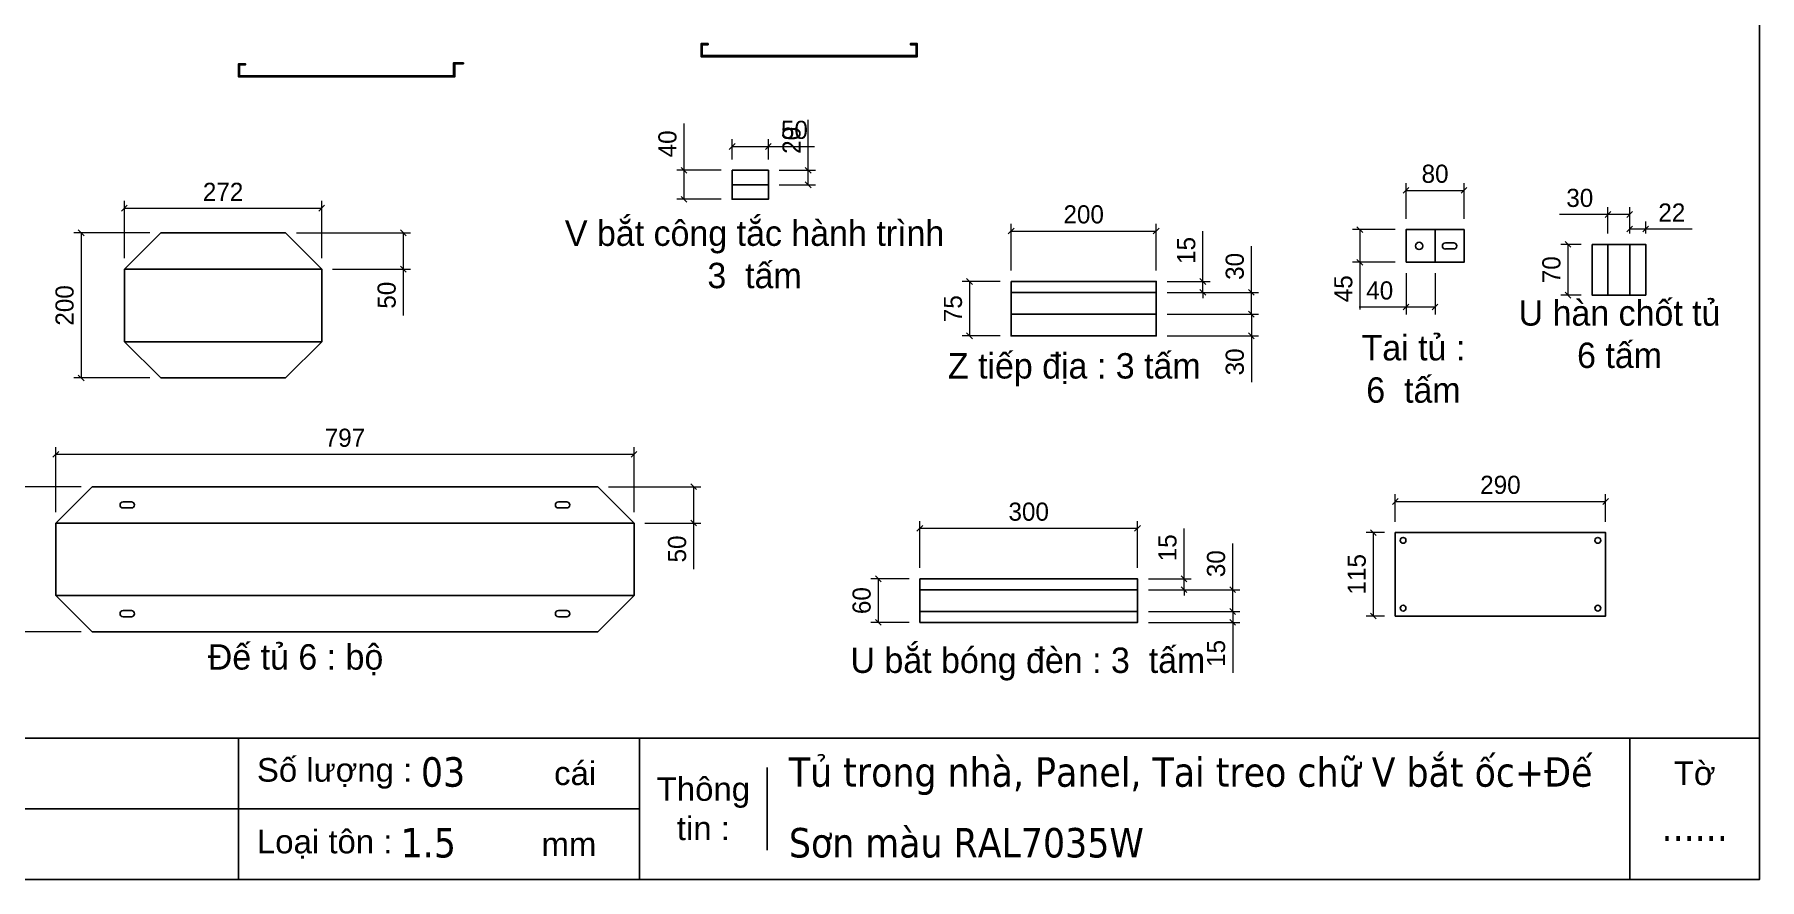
# Model space of a CAD drawing. Header units: millimetres. Extents: x 0 to 4827, y 0 to 3413.
# Drawn here: x 2449 to 4827, y 0 to 1165 of the extents above; entities that cross this region are included whole.
import ezdxf
from ezdxf.enums import TextEntityAlignment as Align

# ---------------------------------------------------------------- set-up
doc = ezdxf.new("R2010")
doc.units = ezdxf.units.MM
doc.layers.add('DIM', color=253, linetype='Continuous')
doc.styles.add('Arial', font='arial.ttf')
doc.styles.add('Tahoma (Input Text)', font='tahoma.ttf')
doc.dimstyles.new('Dim-25', dxfattribs={"dimtxt": 25, "dimasz": 8, "dimexe": 10, "dimexo": 15, "dimgap": 10, "dimtad": 1, "dimdec": 0, "dimtxsty": 'Standard', "dimblk": 'OBLIQUE', "dimcen": 10, "dimclrd": 5, "dimclre": 5, "dimclrt": 3, "dimazin": 3, "dimtfac": 1, "dimtdec": 0, "dimtmove": 0, "dimatfit": 3, "dimldrblk": 'OBLIQUE', "dimlwd": 9, "dimlwe": 9})

# ---------------------------------------------------------------- blocks, each defined once
blk = doc.blocks.new('khungtenAsean2')
at = {"color": 7}
for p, q in [((2970, -1980), (0, -1980)), ((1680, -1980), (1680, -2100)), ((2020, -1980), (2020, -2100)), ((2860, -1980), (2860, -2100)), ((2128.3, -2005), (2128.3, -2075)), ((2020, -2040), (0, -2040))]:
    blk.add_line(p, q, dxfattribs=at)
blk.add_lwpolyline([(0, 0), (2970, 0), (2970, -2100), (0, -2100)], close=True, dxfattribs=at)
at = {"color": 2, "char_height": 20, "style": 'Arial'}
for s, insert, width, attachment_point in [('  Số lượng :', (1680, -2010), 917.634, 4), ('cái', (1947.6, -2010), 917.634, 4), ('Tờ', (2915, -2010), 110, 5), ('Thông\\Ptin :', (2074.2, -2040), 108.311, 5), ('  Loại tôn :', (1680, -2070), 917.634, 4), ('mm', (1936.9, -2070), 917.634, 4)]:
    blk.add_mtext(s, dxfattribs=dict(at, insert=insert, width=width, attachment_point=attachment_point))
at = {"color": 1, "style": 'Tahoma (Input Text)', "flags": 8}
for tag, p in [('#01', (137.1, -2021.3)), ('#03', (506.6, -2019.3)), ('#05', (1106.6, -2021.3)), ('#07', (1834.7, -2021.3)), ('#09', (2146.7, -2021.3)), ('#02', (98.5, -2081.3)), ('#04', (486.1, -2081.3)), ('#06', (1065.3, -2081.3)), ('#08', (1817.4, -2081.3)), ('#10', (2146.7, -2081.3))]:
    blk.add_attdef(tag, p, '', height=25, dxfattribs=at)
blk.add_attdef('#11', text='', height=25, dxfattribs=at).set_placement((2915, -2067.3), align=Align.CENTER)
blk = doc.blocks.new('A$C69525F90')
at = {"color": 2}
for p, q in [((14.7, 8.6), (3.2, 8.6)), ((3.2, 0.1), (14.7, 0.1))]:
    blk.add_line(p, q, dxfattribs=at)
for centre, start, end in [((3.2, 4.3), 90, 270), ((14.7, 4.3), 270, 90)]:
    blk.add_arc(centre, 4.25, start, end, dxfattribs=at)
blk = doc.blocks.new('*D47')
at = {"color": 0, "linetype": 'ByBlock', "lineweight": -2}
for p, q in [((2577.1, 929.6), (2569.1, 921.6)), ((2841.1, 921.6), (2849.1, 929.6))]:
    blk.add_line(p, q, dxfattribs=at)
at = {"layer": 'Defpoints', "color": 0, "transparency": 16777216}
for p in [(2845.1, 925.6), (2573.1, 841.5), (2845.1, 841.5)]:
    blk.add_point(p, dxfattribs=at)
at = {"layer": 'DIM', "color": 5, "lineweight": 9, "transparency": 16777216}
for p, q in [((2573.1, 856.5), (2573.1, 935.6)), ((2845.1, 856.5), (2845.1, 935.6)), ((2573.1, 925.6), (2845.1, 925.6))]:
    blk.add_line(p, q, dxfattribs=at)
at = {"layer": 'DIM', "color": 3, "transparency": 16777216, "insert": (2709.1, 948.1), "char_height": 25, "attachment_point": 5}
blk.add_mtext('272', dxfattribs=at)
blk = doc.blocks.new('_Oblique')
at = {"color": 0, "linetype": 'ByBlock', "lineweight": -2}
blk.add_line((-0.5, -0.5), (0.5, 0.5), dxfattribs=at)
blk = doc.blocks.new('*D48')
at = {"color": 0, "linetype": 'ByBlock', "lineweight": -2}
for p, q in [((2961.5, 887.5), (2953.5, 895.5)), ((2953.5, 845.5), (2961.5, 837.5))]:
    blk.add_line(p, q, dxfattribs=at)
at = {"layer": 'Defpoints', "color": 0, "transparency": 16777216}
for p in [(2795.1, 891.5), (2845.1, 841.5), (2957.5, 841.5)]:
    blk.add_point(p, dxfattribs=at)
at = {"layer": 'DIM', "color": 5, "lineweight": 9, "transparency": 16777216}
for p, q in [((2810.1, 891.5), (2967.5, 891.5)), ((2957.5, 891.5), (2957.5, 841.5)), ((2860.1, 841.5), (2967.5, 841.5)), ((2957.5, 841.5), (2957.5, 777.7))]:
    blk.add_line(p, q, dxfattribs=at)
at = {"layer": 'DIM', "color": 3, "transparency": 16777216, "insert": (2934.7, 805.6), "char_height": 25, "attachment_point": 5, "rotation": 90}
blk.add_mtext('50', dxfattribs=at)
blk = doc.blocks.new('*D49')
at = {"color": 0, "linetype": 'ByBlock', "lineweight": -2}
for p, q in [((2517.5, 887.5), (2509.5, 895.5)), ((2509.5, 695.5), (2517.5, 687.5))]:
    blk.add_line(p, q, dxfattribs=at)
at = {"layer": 'Defpoints', "color": 0, "transparency": 16777216}
for p in [(2623.1, 891.5), (2513.5, 691.5), (2623.1, 691.5)]:
    blk.add_point(p, dxfattribs=at)
at = {"layer": 'DIM', "color": 5, "lineweight": 9, "transparency": 16777216}
for p, q in [((2608.1, 891.5), (2503.5, 891.5)), ((2513.5, 891.5), (2513.5, 691.5)), ((2608.1, 691.5), (2503.5, 691.5))]:
    blk.add_line(p, q, dxfattribs=at)
at = {"layer": 'DIM', "color": 3, "transparency": 16777216, "insert": (2490.7, 791.5), "char_height": 25, "attachment_point": 5, "rotation": 90}
blk.add_mtext('200', dxfattribs=at)
blk = doc.blocks.new('*D50')
at = {"color": 0, "linetype": 'ByBlock', "lineweight": -2}
for p, q in [((2403.7, 537.5), (2395.7, 545.5)), ((2395.7, 345.5), (2403.7, 337.5))]:
    blk.add_line(p, q, dxfattribs=at)
at = {"layer": 'Defpoints', "color": 0, "transparency": 16777216}
for p in [(2528.6, 541.5), (2399.7, 341.5), (2528.6, 341.5)]:
    blk.add_point(p, dxfattribs=at)
at = {"layer": 'DIM', "color": 5, "lineweight": 9, "transparency": 16777216}
for p, q in [((2513.6, 541.5), (2389.7, 541.5)), ((2399.7, 541.5), (2399.7, 341.5)), ((2513.6, 341.5), (2389.7, 341.5))]:
    blk.add_line(p, q, dxfattribs=at)
at = {"layer": 'DIM', "color": 3, "transparency": 16777216, "insert": (2376.9, 441.5), "char_height": 25, "attachment_point": 5, "rotation": 90}
blk.add_mtext('200', dxfattribs=at)
blk = doc.blocks.new('*D51')
at = {"color": 0, "linetype": 'ByBlock', "lineweight": -2}
for p, q in [((2482.6, 590.2), (2474.6, 582.2)), ((3271.6, 582.2), (3279.6, 590.2))]:
    blk.add_line(p, q, dxfattribs=at)
at = {"layer": 'Defpoints', "color": 0, "transparency": 16777216}
for p in [(3275.6, 586.2), (2478.6, 491.5), (3275.6, 491.5)]:
    blk.add_point(p, dxfattribs=at)
at = {"layer": 'DIM', "color": 5, "lineweight": 9, "transparency": 16777216}
for p, q in [((2478.6, 506.5), (2478.6, 596.2)), ((3275.6, 506.5), (3275.6, 596.2)), ((2478.6, 586.2), (3275.6, 586.2))]:
    blk.add_line(p, q, dxfattribs=at)
at = {"layer": 'DIM', "color": 3, "transparency": 16777216, "insert": (2877.1, 608.9), "char_height": 25, "attachment_point": 5}
blk.add_mtext('797', dxfattribs=at)
blk = doc.blocks.new('*D52')
at = {"color": 0, "linetype": 'ByBlock', "lineweight": -2}
for p, q in [((3361.8, 537.5), (3353.8, 545.5)), ((3353.8, 495.5), (3361.8, 487.5))]:
    blk.add_line(p, q, dxfattribs=at)
at = {"layer": 'Defpoints', "color": 0, "transparency": 16777216}
for p in [(3225.6, 541.5), (3275.6, 491.5), (3357.8, 491.5)]:
    blk.add_point(p, dxfattribs=at)
at = {"layer": 'DIM', "color": 5, "lineweight": 9, "transparency": 16777216}
for p, q in [((3240.6, 541.5), (3367.8, 541.5)), ((3357.8, 541.5), (3357.8, 491.5)), ((3290.6, 491.5), (3367.8, 491.5)), ((3357.8, 491.5), (3357.8, 427.8))]:
    blk.add_line(p, q, dxfattribs=at)
at = {"layer": 'DIM', "color": 3, "transparency": 16777216, "insert": (3335.1, 455.7), "char_height": 25, "attachment_point": 5, "rotation": 90}
blk.add_mtext('50', dxfattribs=at)
blk = doc.blocks.new('*D53')
at = {"color": 0, "linetype": 'ByBlock', "lineweight": -2}
for p, q in [((3673.7, 488.2), (3665.7, 480.2)), ((3965.7, 480.2), (3973.7, 488.2))]:
    blk.add_line(p, q, dxfattribs=at)
at = {"layer": 'Defpoints', "color": 0, "transparency": 16777216}
for p in [(3969.7, 484.2), (3669.7, 414.5), (3969.7, 414.5)]:
    blk.add_point(p, dxfattribs=at)
at = {"layer": 'DIM', "color": 5, "lineweight": 9, "transparency": 16777216}
for p, q in [((3669.7, 429.5), (3669.7, 494.2)), ((3669.7, 484.2), (3969.7, 484.2)), ((3969.7, 429.5), (3969.7, 494.2))]:
    blk.add_line(p, q, dxfattribs=at)
at = {"layer": 'DIM', "color": 3, "transparency": 16777216, "insert": (3819.7, 507), "char_height": 25, "attachment_point": 5}
blk.add_mtext('300', dxfattribs=at)
blk = doc.blocks.new('*D54')
at = {"color": 0, "linetype": 'ByBlock', "lineweight": -2}
for p, q in [((3616.3, 410.5), (3608.3, 418.5)), ((3608.3, 358.5), (3616.3, 350.5))]:
    blk.add_line(p, q, dxfattribs=at)
at = {"layer": 'Defpoints', "color": 0, "transparency": 16777216}
for p in [(3669.7, 414.5), (3612.3, 354.5), (3669.7, 354.5)]:
    blk.add_point(p, dxfattribs=at)
at = {"layer": 'DIM', "color": 5, "lineweight": 9, "transparency": 16777216}
for p, q in [((3654.7, 414.5), (3602.3, 414.5)), ((3612.3, 414.5), (3612.3, 354.5)), ((3654.7, 354.5), (3602.3, 354.5))]:
    blk.add_line(p, q, dxfattribs=at)
at = {"layer": 'DIM', "color": 3, "transparency": 16777216, "insert": (3589.5, 384.5), "char_height": 25, "attachment_point": 5, "rotation": 90}
blk.add_mtext('60', dxfattribs=at)
blk = doc.blocks.new('*D55')
at = {"color": 0, "linetype": 'ByBlock', "lineweight": -2}
for p, q in [((4029.9, 418.5), (4037.9, 410.5)), ((4037.9, 395.5), (4029.9, 403.5))]:
    blk.add_line(p, q, dxfattribs=at)
at = {"layer": 'Defpoints', "color": 0, "transparency": 16777216}
for p in [(3969.7, 414.5), (4033.9, 414.5), (3969.7, 399.5)]:
    blk.add_point(p, dxfattribs=at)
at = {"layer": 'DIM', "color": 5, "lineweight": 9, "transparency": 16777216}
for p, q in [((4033.9, 414.5), (4033.9, 484.1)), ((3984.7, 414.5), (4043.9, 414.5)), ((4033.9, 399.5), (4033.9, 414.5)), ((3984.7, 399.5), (4043.9, 399.5)), ((4033.9, 399.5), (4033.9, 391.5))]:
    blk.add_line(p, q, dxfattribs=at)
at = {"layer": 'DIM', "color": 3, "transparency": 16777216, "insert": (4011.1, 457.3), "char_height": 25, "attachment_point": 5, "rotation": 90}
blk.add_mtext('15', dxfattribs=at)
blk = doc.blocks.new('*D56')
at = {"color": 0, "linetype": 'ByBlock', "lineweight": -2}
for p, q in [((4104.9, 395.5), (4096.9, 403.5)), ((4096.9, 373.5), (4104.9, 365.5))]:
    blk.add_line(p, q, dxfattribs=at)
at = {"layer": 'Defpoints', "color": 0, "transparency": 16777216}
for p in [(3969.7, 399.5), (4100.9, 399.5), (3969.7, 369.5)]:
    blk.add_point(p, dxfattribs=at)
at = {"layer": 'DIM', "color": 5, "lineweight": 9, "transparency": 16777216}
for p, q in [((4100.9, 399.5), (4100.9, 463.2)), ((3984.7, 399.5), (4110.9, 399.5)), ((4100.9, 369.5), (4100.9, 399.5)), ((3984.7, 369.5), (4110.9, 369.5))]:
    blk.add_line(p, q, dxfattribs=at)
at = {"layer": 'DIM', "color": 3, "transparency": 16777216, "insert": (4078.1, 435.4), "char_height": 25, "attachment_point": 5, "rotation": 90}
blk.add_mtext('30', dxfattribs=at)
blk = doc.blocks.new('*D57')
at = {"color": 0, "linetype": 'ByBlock', "lineweight": -2}
for p, q in [((4096.9, 373.5), (4104.9, 365.5)), ((4104.9, 350.5), (4096.9, 358.5))]:
    blk.add_line(p, q, dxfattribs=at)
at = {"layer": 'Defpoints', "color": 0, "transparency": 16777216}
for p in [(3969.7, 369.5), (3969.7, 354.5), (4100.9, 354.5)]:
    blk.add_point(p, dxfattribs=at)
at = {"layer": 'DIM', "color": 5, "lineweight": 9, "transparency": 16777216}
for p, q in [((3984.7, 369.5), (4110.9, 369.5)), ((4100.9, 369.5), (4100.9, 377.5)), ((4100.9, 369.5), (4100.9, 354.5)), ((3984.7, 354.5), (4110.9, 354.5)), ((4100.9, 354.5), (4100.9, 284.9))]:
    blk.add_line(p, q, dxfattribs=at)
at = {"layer": 'DIM', "color": 3, "transparency": 16777216, "insert": (4078.1, 311.7), "char_height": 25, "attachment_point": 5, "rotation": 90}
blk.add_mtext('15', dxfattribs=at)
blk = doc.blocks.new('*D58')
at = {"color": 0, "linetype": 'ByBlock', "lineweight": -2}
for p, q in [((3799.5, 898.1), (3791.5, 890.1)), ((3991.5, 890.1), (3999.5, 898.1))]:
    blk.add_line(p, q, dxfattribs=at)
at = {"layer": 'Defpoints', "color": 0, "transparency": 16777216}
for p in [(3995.5, 894.1), (3795.5, 824.5), (3995.5, 824.5)]:
    blk.add_point(p, dxfattribs=at)
at = {"layer": 'DIM', "color": 5, "lineweight": 9, "transparency": 16777216}
for p, q in [((3795.5, 839.5), (3795.5, 904.1)), ((3995.5, 839.5), (3995.5, 904.1)), ((3795.5, 894.1), (3995.5, 894.1))]:
    blk.add_line(p, q, dxfattribs=at)
at = {"layer": 'DIM', "color": 3, "transparency": 16777216, "insert": (3895.5, 916.9), "char_height": 25, "attachment_point": 5}
blk.add_mtext('200', dxfattribs=at)
blk = doc.blocks.new('*D59')
at = {"color": 0, "linetype": 'ByBlock', "lineweight": -2}
for p, q in [((3742.1, 820.5), (3734.1, 828.5)), ((3734.1, 753.5), (3742.1, 745.5))]:
    blk.add_line(p, q, dxfattribs=at)
at = {"layer": 'Defpoints', "color": 0, "transparency": 16777216}
for p in [(3795.5, 824.5), (3738.1, 749.5), (3795.5, 749.5)]:
    blk.add_point(p, dxfattribs=at)
at = {"layer": 'DIM', "color": 5, "lineweight": 9, "transparency": 16777216}
for p, q in [((3780.5, 824.5), (3728.1, 824.5)), ((3738.1, 824.5), (3738.1, 749.5)), ((3780.5, 749.5), (3728.1, 749.5))]:
    blk.add_line(p, q, dxfattribs=at)
at = {"layer": 'DIM', "color": 3, "transparency": 16777216, "insert": (3715.4, 787), "char_height": 25, "attachment_point": 5, "rotation": 90}
blk.add_mtext('75', dxfattribs=at)
blk = doc.blocks.new('*D60')
at = {"color": 0, "linetype": 'ByBlock', "lineweight": -2}
for p, q in [((4055.7, 828.5), (4063.7, 820.5)), ((4063.7, 805.5), (4055.7, 813.5))]:
    blk.add_line(p, q, dxfattribs=at)
at = {"layer": 'Defpoints', "color": 0, "transparency": 16777216}
for p in [(3995.5, 824.5), (3995.5, 809.5), (4059.7, 824.5)]:
    blk.add_point(p, dxfattribs=at)
at = {"layer": 'DIM', "color": 5, "lineweight": 9, "transparency": 16777216}
for p, q in [((4059.7, 824.5), (4059.7, 894.1)), ((4010.5, 824.5), (4069.7, 824.5)), ((4010.5, 809.5), (4069.7, 809.5)), ((4059.7, 809.5), (4059.7, 824.5)), ((4059.7, 809.5), (4059.7, 801.5))]:
    blk.add_line(p, q, dxfattribs=at)
at = {"layer": 'DIM', "color": 3, "transparency": 16777216, "insert": (4037, 867.3), "char_height": 25, "attachment_point": 5, "rotation": 90}
blk.add_mtext('15', dxfattribs=at)
blk = doc.blocks.new('*D61')
at = {"color": 0, "linetype": 'ByBlock', "lineweight": -2}
for p, q in [((4130.7, 805.5), (4122.7, 813.5)), ((4122.7, 783.5), (4130.7, 775.5))]:
    blk.add_line(p, q, dxfattribs=at)
at = {"layer": 'Defpoints', "color": 0, "transparency": 16777216}
for p in [(3995.5, 809.5), (4126.7, 809.5), (3995.5, 779.5)]:
    blk.add_point(p, dxfattribs=at)
at = {"layer": 'DIM', "color": 5, "lineweight": 9, "transparency": 16777216}
for p, q in [((4126.7, 809.5), (4126.7, 873.2)), ((4010.5, 809.5), (4136.7, 809.5)), ((4126.7, 779.5), (4126.7, 809.5)), ((4010.5, 779.5), (4136.7, 779.5))]:
    blk.add_line(p, q, dxfattribs=at)
at = {"layer": 'DIM', "color": 3, "transparency": 16777216, "insert": (4103.9, 845.3), "char_height": 25, "attachment_point": 5, "rotation": 90}
blk.add_mtext('30', dxfattribs=at)
blk = doc.blocks.new('*D62')
at = {"color": 0, "linetype": 'ByBlock', "lineweight": -2}
for p, q in [((4130.7, 775.5), (4122.7, 783.5)), ((4122.7, 753.5), (4130.7, 745.5))]:
    blk.add_line(p, q, dxfattribs=at)
at = {"layer": 'Defpoints', "color": 0, "transparency": 16777216}
for p in [(3995.5, 779.5), (3995.5, 749.5), (4126.7, 749.5)]:
    blk.add_point(p, dxfattribs=at)
at = {"layer": 'DIM', "color": 5, "lineweight": 9, "transparency": 16777216}
for p, q in [((4010.5, 779.5), (4136.7, 779.5)), ((4126.7, 779.5), (4126.7, 749.5)), ((4010.5, 749.5), (4136.7, 749.5)), ((4126.7, 749.5), (4126.7, 685.7))]:
    blk.add_line(p, q, dxfattribs=at)
at = {"layer": 'DIM', "color": 3, "transparency": 16777216, "insert": (4103.9, 713.6), "char_height": 25, "attachment_point": 5, "rotation": 90}
blk.add_mtext('30', dxfattribs=at)
blk = doc.blocks.new('*D63')
at = {"color": 0, "linetype": 'ByBlock', "lineweight": -2}
for p, q in [((4343.9, 954.1), (4335.9, 946.1)), ((4415.9, 946.1), (4423.9, 954.1))]:
    blk.add_line(p, q, dxfattribs=at)
at = {"layer": 'Defpoints', "color": 0, "transparency": 16777216}
for p in [(4419.9, 950.1), (4339.9, 896), (4419.9, 896)]:
    blk.add_point(p, dxfattribs=at)
at = {"layer": 'DIM', "color": 5, "lineweight": 9, "transparency": 16777216}
for p, q in [((4339.9, 911), (4339.9, 960.1)), ((4419.9, 911), (4419.9, 960.1)), ((4339.9, 950.1), (4419.9, 950.1))]:
    blk.add_line(p, q, dxfattribs=at)
at = {"layer": 'DIM', "color": 3, "transparency": 16777216, "insert": (4379.9, 972.9), "char_height": 25, "attachment_point": 5}
blk.add_mtext('80', dxfattribs=at)
blk = doc.blocks.new('*D64')
at = {"color": 0, "linetype": 'ByBlock', "lineweight": -2}
for p, q in [((4280.2, 892), (4272.2, 900)), ((4272.2, 855), (4280.2, 847))]:
    blk.add_line(p, q, dxfattribs=at)
at = {"layer": 'Defpoints', "color": 0, "transparency": 16777216}
for p in [(4339.9, 896), (4276.2, 851), (4339.9, 851)]:
    blk.add_point(p, dxfattribs=at)
at = {"layer": 'DIM', "color": 5, "lineweight": 9, "transparency": 16777216}
for p, q in [((4324.9, 896), (4266.2, 896)), ((4276.2, 896), (4276.2, 851)), ((4324.9, 851), (4266.2, 851)), ((4276.2, 851), (4276.2, 786))]:
    blk.add_line(p, q, dxfattribs=at)
at = {"layer": 'DIM', "color": 3, "transparency": 16777216, "insert": (4253.5, 814.5), "char_height": 25, "attachment_point": 5, "rotation": 90}
blk.add_mtext('45', dxfattribs=at)
blk = doc.blocks.new('*D65')
at = {"color": 0, "linetype": 'ByBlock', "lineweight": -2}
for p, q in [((4343.9, 793.2), (4335.9, 785.2)), ((4375.9, 785.2), (4383.9, 793.2))]:
    blk.add_line(p, q, dxfattribs=at)
at = {"layer": 'Defpoints', "color": 0, "transparency": 16777216}
for p in [(4339.9, 851), (4379.9, 851), (4339.9, 789.2)]:
    blk.add_point(p, dxfattribs=at)
at = {"layer": 'DIM', "color": 5, "lineweight": 9, "transparency": 16777216}
for p, q in [((4339.9, 836), (4339.9, 779.2)), ((4379.9, 836), (4379.9, 779.2)), ((4339.9, 789.2), (4275.2, 789.2)), ((4379.9, 789.2), (4339.9, 789.2))]:
    blk.add_line(p, q, dxfattribs=at)
at = {"layer": 'DIM', "color": 3, "transparency": 16777216, "insert": (4303.6, 812), "char_height": 25, "attachment_point": 5}
blk.add_mtext('40', dxfattribs=at)
blk = doc.blocks.new('*D66')
at = {"color": 0, "linetype": 'ByBlock', "lineweight": -2}
for p, q in [((4652.3, 901), (4644.3, 893)), ((4666.3, 893), (4674.3, 901))]:
    blk.add_line(p, q, dxfattribs=at)
at = {"layer": 'Defpoints', "color": 0, "transparency": 16777216}
for p in [(4670.3, 897), (4648.3, 875.7), (4670.3, 875.7)]:
    blk.add_point(p, dxfattribs=at)
at = {"layer": 'DIM', "color": 5, "lineweight": 9, "transparency": 16777216}
for p, q in [((4648.3, 890.7), (4648.3, 907)), ((4670.3, 890.7), (4670.3, 907)), ((4648.3, 897), (4670.3, 897)), ((4670.3, 897), (4734.3, 897))]:
    blk.add_line(p, q, dxfattribs=at)
at = {"layer": 'DIM', "color": 3, "transparency": 16777216, "insert": (4706.3, 919.6), "char_height": 25, "attachment_point": 5}
blk.add_mtext('22', dxfattribs=at)
blk = doc.blocks.new('*D67')
at = {"color": 0, "linetype": 'ByBlock', "lineweight": -2}
for p, q in [((4622.3, 920.8), (4614.3, 912.8)), ((4644.3, 912.8), (4652.3, 920.8))]:
    blk.add_line(p, q, dxfattribs=at)
at = {"layer": 'Defpoints', "color": 0, "transparency": 16777216}
for p in [(4618.3, 916.8), (4618.3, 875.7), (4648.3, 875.7)]:
    blk.add_point(p, dxfattribs=at)
at = {"layer": 'DIM', "color": 5, "lineweight": 9, "transparency": 16777216}
for p, q in [((4618.3, 916.8), (4551.6, 916.8)), ((4618.3, 890.7), (4618.3, 926.8)), ((4648.3, 916.8), (4618.3, 916.8)), ((4648.3, 890.7), (4648.3, 926.8))]:
    blk.add_line(p, q, dxfattribs=at)
at = {"layer": 'DIM', "color": 3, "transparency": 16777216, "insert": (4579.4, 939.6), "char_height": 25, "attachment_point": 5}
blk.add_mtext('30', dxfattribs=at)
blk = doc.blocks.new('*D68')
at = {"color": 0, "linetype": 'ByBlock', "lineweight": -2}
for p, q in [((4567.1, 871.7), (4559.1, 879.7)), ((4559.1, 809.7), (4567.1, 801.7))]:
    blk.add_line(p, q, dxfattribs=at)
at = {"layer": 'Defpoints', "color": 0, "transparency": 16777216}
for p in [(4596.3, 875.7), (4563.1, 805.7), (4596.3, 805.7)]:
    blk.add_point(p, dxfattribs=at)
at = {"layer": 'DIM', "color": 5, "lineweight": 9, "transparency": 16777216}
for p, q in [((4581.3, 875.7), (4553.1, 875.7)), ((4563.1, 875.7), (4563.1, 805.7)), ((4581.3, 805.7), (4553.1, 805.7))]:
    blk.add_line(p, q, dxfattribs=at)
at = {"layer": 'DIM', "color": 3, "transparency": 16777216, "insert": (4540.4, 840.7), "char_height": 25, "attachment_point": 5, "rotation": 90}
blk.add_mtext('70', dxfattribs=at)
blk = doc.blocks.new('*D69')
at = {"color": 0, "linetype": 'ByBlock', "lineweight": -2}
for p, q in [((4329, 525.2), (4321, 517.2)), ((4611, 517.2), (4619, 525.2))]:
    blk.add_line(p, q, dxfattribs=at)
at = {"layer": 'Defpoints', "color": 0, "transparency": 16777216}
for p in [(4615, 521.2), (4325, 478.3), (4615, 478.3)]:
    blk.add_point(p, dxfattribs=at)
at = {"layer": 'DIM', "color": 5, "lineweight": 9, "transparency": 16777216}
for p, q in [((4325, 493.3), (4325, 531.2)), ((4615, 493.3), (4615, 531.2)), ((4325, 521.2), (4615, 521.2))]:
    blk.add_line(p, q, dxfattribs=at)
at = {"layer": 'DIM', "color": 3, "transparency": 16777216, "insert": (4470, 544), "char_height": 25, "attachment_point": 5}
blk.add_mtext('290', dxfattribs=at)
blk = doc.blocks.new('*D70')
at = {"color": 0, "linetype": 'ByBlock', "lineweight": -2}
for p, q in [((4298.7, 474.3), (4290.7, 482.3)), ((4290.7, 367.3), (4298.7, 359.3))]:
    blk.add_line(p, q, dxfattribs=at)
at = {"layer": 'Defpoints', "color": 0, "transparency": 16777216}
for p in [(4325, 478.3), (4294.7, 363.3), (4325, 363.3)]:
    blk.add_point(p, dxfattribs=at)
at = {"layer": 'DIM', "color": 5, "lineweight": 9, "transparency": 16777216}
for p, q in [((4310, 478.3), (4284.7, 478.3)), ((4294.7, 478.3), (4294.7, 363.3)), ((4310, 363.3), (4284.7, 363.3))]:
    blk.add_line(p, q, dxfattribs=at)
at = {"layer": 'DIM', "color": 3, "transparency": 16777216, "insert": (4272, 420.8), "char_height": 25, "attachment_point": 5, "rotation": 90}
blk.add_mtext('115', dxfattribs=at)
blk = doc.blocks.new('*D71')
at = {"color": 0, "linetype": 'ByBlock', "lineweight": -2}
for p, q in [((3414.9, 1014.6), (3406.9, 1006.6)), ((3456.9, 1006.6), (3464.9, 1014.6))]:
    blk.add_line(p, q, dxfattribs=at)
at = {"layer": 'Defpoints', "color": 0, "transparency": 16777216}
for p in [(3460.9, 1010.6), (3410.9, 977.8), (3460.9, 977.8)]:
    blk.add_point(p, dxfattribs=at)
at = {"layer": 'DIM', "color": 5, "lineweight": 9, "transparency": 16777216}
for p, q in [((3410.9, 992.8), (3410.9, 1020.6)), ((3410.9, 1010.6), (3460.9, 1010.6)), ((3460.9, 992.8), (3460.9, 1020.6)), ((3460.9, 1010.6), (3524.6, 1010.6))]:
    blk.add_line(p, q, dxfattribs=at)
at = {"layer": 'DIM', "color": 3, "transparency": 16777216, "insert": (3496.7, 1033.4), "char_height": 25, "attachment_point": 5}
blk.add_mtext('50', dxfattribs=at)
blk = doc.blocks.new('*D72')
at = {"color": 0, "linetype": 'ByBlock', "lineweight": -2}
for p, q in [((3348.6, 973.8), (3340.6, 981.8)), ((3340.6, 941.8), (3348.6, 933.8))]:
    blk.add_line(p, q, dxfattribs=at)
at = {"layer": 'Defpoints', "color": 0, "transparency": 16777216}
for p in [(3410.9, 977.8), (3344.6, 937.8), (3410.9, 937.8)]:
    blk.add_point(p, dxfattribs=at)
at = {"layer": 'DIM', "color": 5, "lineweight": 9, "transparency": 16777216}
for p, q in [((3344.6, 977.8), (3344.6, 1042.5)), ((3395.9, 977.8), (3334.6, 977.8)), ((3344.6, 937.8), (3344.6, 977.8)), ((3395.9, 937.8), (3334.6, 937.8))]:
    blk.add_line(p, q, dxfattribs=at)
at = {"layer": 'DIM', "color": 3, "transparency": 16777216, "insert": (3321.8, 1014.2), "char_height": 25, "attachment_point": 5, "rotation": 90}
blk.add_mtext('40', dxfattribs=at)
blk = doc.blocks.new('*D73')
at = {"color": 0, "linetype": 'ByBlock', "lineweight": -2}
for p, q in [((3519.6, 973.8), (3511.6, 981.8)), ((3511.6, 961.8), (3519.6, 953.8))]:
    blk.add_line(p, q, dxfattribs=at)
at = {"layer": 'Defpoints', "color": 0, "transparency": 16777216}
for p in [(3460.9, 977.8), (3460.9, 957.8), (3515.6, 957.8)]:
    blk.add_point(p, dxfattribs=at)
at = {"layer": 'DIM', "color": 5, "lineweight": 9, "transparency": 16777216}
for p, q in [((3515.6, 977.8), (3515.6, 1047.2)), ((3475.9, 977.8), (3525.6, 977.8)), ((3515.6, 957.8), (3515.6, 977.8)), ((3475.9, 957.8), (3525.6, 957.8))]:
    blk.add_line(p, q, dxfattribs=at)
at = {"layer": 'DIM', "color": 3, "transparency": 16777216, "insert": (3492.9, 1019.1), "char_height": 25, "attachment_point": 5, "rotation": 90}
blk.add_mtext('20', dxfattribs=at)

msp = doc.modelspace()

# ---------------------------------------------------------------- linework, layer by layer
for p, q in [((3410.9, 977.8), (3460.9, 977.8)), ((3410.9, 957.8), (3460.9, 957.8)), ((3410.9, 937.8), (3460.9, 937.8)), ((2573.1, 841.5), (2623.1, 891.5)), ((2795.1, 891.5), (2845.1, 841.5)), ((4379.9, 896), (4379.9, 851)), ((4596.3, 875.7), (4596.3, 805.7)), ((4618.3, 875.7), (4618.3, 805.7)), ((4648.3, 875.7), (4648.3, 805.7)), ((4670.3, 875.7), (4670.3, 805.7)), ((2573.1, 841.5), (2845.1, 841.5)), ((3795.5, 824.5), (3995.5, 824.5)), ((3795.5, 809.5), (3995.5, 809.5)), ((3795.5, 779.5), (3995.5, 779.5)), ((2573.1, 741.5), (2845.1, 741.5)), ((2573.1, 741.5), (2623.1, 691.5)), ((2845.1, 741.5), (2795.1, 691.5)), ((3795.5, 749.5), (3995.5, 749.5)), ((2478.6, 491.5), (2528.6, 541.5)), ((3225.6, 541.5), (3275.6, 491.5)), ((2478.6, 491.5), (3275.6, 491.5)), ((3669.7, 414.5), (3969.7, 414.5)), ((2478.6, 391.5), (3275.6, 391.5)), ((2478.6, 391.5), (2528.6, 341.5)), ((3275.6, 391.5), (3225.6, 341.5)), ((3669.7, 399.5), (3969.7, 399.5)), ((3669.7, 369.5), (3969.7, 369.5)), ((3669.7, 354.5), (3969.7, 354.5))]:
    msp.add_line(p, q)
at = {"color": 7}
for points in [[(3377.6, 1152.4), (3368.1, 1152.4), (3368.1, 1134.4), (3666.1, 1134.4), (3666.1, 1152.4), (3656.6, 1152.4), (3656.6, 1150.9), (3664.6, 1150.9), (3664.6, 1135.9), (3369.6, 1135.9), (3369.6, 1150.9), (3377.6, 1150.9)], [(3040.4, 1126.1), (3026.9, 1126.1), (3026.9, 1108.1), (2731.9, 1108.1), (2731.9, 1123.1), (2739.9, 1123.1), (2739.9, 1124.6), (2730.4, 1124.6), (2730.4, 1106.6), (3028.4, 1106.6), (3028.4, 1124.6), (3040.4, 1124.6)], [(4325, 478.3), (4615, 478.3), (4615, 363.3), (4325, 363.3)]]:
    msp.add_lwpolyline(points, close=True, dxfattribs=at)
for points in [[(3410.9, 977.8), (3460.9, 977.8), (3460.9, 937.8), (3410.9, 937.8)], [(4339.9, 851), (4419.9, 851), (4419.9, 896), (4339.9, 896)], [(4596.3, 875.7), (4670.3, 875.7), (4670.3, 805.7), (4596.3, 805.7)], [(3795.5, 824.5), (3995.5, 824.5), (3995.5, 749.5), (3795.5, 749.5)], [(3669.7, 414.5), (3969.7, 414.5), (3969.7, 354.5), (3669.7, 354.5)]]:
    msp.add_lwpolyline(points, close=True)
for points in [[(2795.1, 891.5), (2623.1, 891.5)], [(2573.1, 841.5), (2573.1, 741.5)], [(2845.1, 741.5), (2845.1, 841.5)], [(2623.1, 691.5), (2795.1, 691.5)], [(3225.6, 541.5), (2528.6, 541.5)], [(2478.6, 491.5), (2478.6, 391.5)], [(3275.6, 391.5), (3275.6, 491.5)], [(2528.6, 341.5), (3225.6, 341.5)]]:
    msp.add_lwpolyline(points)
at = {"color": 2}
for centre, radius in [((4357.9, 873.5), 5), ((4335.8, 467.6), 4), ((4604.3, 467.6), 4), ((4335.8, 374.1), 4), ((4604.3, 374.1), 4)]:
    msp.add_circle(centre, radius, dxfattribs=at)

# ---------------------------------------------------------------- block references
at = {"color": 7}
ref = msp.add_blockref('khungtenAsean2', (0, 3413.1), dxfattribs=dict(at, xscale=1.625305499997921, yscale=1.625305499997921, zscale=1.625305499997921))
ref.add_attrib('#11', '......', dxfattribs={"color": 1, "height": 40.63, "style": 'Tahoma (Input Text)'}).set_placement((4737.8, 53.1), align=Align.CENTER)
ref.add_attrib('#09', 'Tủ trong nhà, Panel, Tai treo chữ V bắt ốc+Đế', (3489.1, 128), dxfattribs={"color": 1, "height": 40.633, "style": 'Tahoma (Input Text)'})
ref.add_attrib('#10', 'Sơn màu RAL7035W', (3489.1, 30.4), dxfattribs={"color": 1, "height": 40.633, "style": 'Tahoma (Input Text)'})
ref.add_attrib('#08', '1.5', (2953.9, 30.4), dxfattribs={"color": 1, "height": 40.63, "style": 'Tahoma (Input Text)'})
ref.add_attrib('#07', '03', (2981.9, 128), dxfattribs={"color": 1, "height": 40.63, "style": 'Tahoma (Input Text)'})
at = {"color": 7, "xscale": -1}
for p in [(4408.9, 869.2), (3186.1, 512.2)]:
    msp.add_blockref('A$C69525F90', p, dxfattribs=at)
at = {"color": 7}
msp.add_blockref('A$C69525F90', (2568.1, 512.2), dxfattribs=at)
at = {"color": 7, "xscale": -1, "rotation": 180}
msp.add_blockref('A$C69525F90', (2568.1, 370.8), dxfattribs=at)
at = {"color": 7, "rotation": 180}
msp.add_blockref('A$C69525F90', (3186.1, 370.8), dxfattribs=at)

# ---------------------------------------------------------------- texts
at = {"color": 7, "char_height": 35, "attachment_point": 2}
for s, insert, width in [('V bắt công tắc hành trình\\P3  tấm', (3441.8, 908.6), 1000), ('U hàn chốt tủ\\P6 tấm', (4634.2, 798.6), 293.909), ('Tai tủ : \\P6  tấm', (4350.1, 750.7), 293.909), ('Z tiếp địa : 3 tấm', (3882.5, 725.7), 1000), ('Đế tủ 6 : bộ', (2809, 324.4), 1000), ('U bắt bóng đèn : 3  tấm', (3818.6, 319.8), 1000)]:
    msp.add_mtext(s, dxfattribs=dict(at, insert=insert, width=width))

# ---------------------------------------------------------------- dimensions: what is measured, and where the dimension line sits
at = {"layer": 'DIM'}
for base, p1, p2, picture, middle in [((3460.9, 1010.6), (3410.9, 977.8), (3460.9, 977.8), '*D71', (3496.7, 1033.4)), ((4419.9, 950.1), (4339.9, 896), (4419.9, 896), '*D63', (4379.9, 972.9)), ((2845.1, 925.6), (2573.1, 841.5), (2845.1, 841.5), '*D47', (2709.1, 948.1)), ((3995.5, 894.1), (3795.5, 824.5), (3995.5, 824.5), '*D58', (3895.5, 916.9)), ((4670.3, 897), (4648.3, 875.7), (4670.3, 875.7), '*D66', (4706.3, 919.6)), ((4339.9, 789.2), (4379.9, 851), (4339.9, 851), '*D65', (4303.6, 812)), ((3275.6, 586.2), (2478.6, 491.5), (3275.6, 491.5), '*D51', (2877.1, 608.9)), ((4615, 521.2), (4325, 478.3), (4615, 478.3), '*D69', (4470, 544)), ((3969.7, 484.2), (3669.7, 414.5), (3969.7, 414.5), '*D53', (3819.7, 507))]:
    dim = msp.add_linear_dim(base=base, p1=p1, p2=p2, dimstyle='Dim-25', dxfattribs=at)
    dim.commit()
    dim.dimension.update_dxf_attribs({"geometry": picture, "text_midpoint": middle})
for base, p1, p2, picture, middle in [((3515.6, 957.8), (3460.9, 977.8), (3460.9, 957.8), '*D73', (3515.6, 1019.1)), ((3344.6, 937.8), (3410.9, 977.8), (3410.9, 937.8), '*D72', (3344.6, 1014.2))]:
    dim = msp.add_linear_dim(base=base, p1=p1, p2=p2, angle=90, dimstyle='Dim-25', dxfattribs=at)
    dim.commit()
    dim.dimension.update_dxf_attribs({"geometry": picture, "text_midpoint": middle, "dimtype": 160})
dim = msp.add_linear_dim(base=(4618.3, 916.8), p1=(4648.3, 875.7), p2=(4618.3, 875.7), dimstyle='Dim-25', dxfattribs=at)
dim.commit()
dim.dimension.update_dxf_attribs({"geometry": '*D67', "text_midpoint": (4579.4, 916.8), "dimtype": 160})
for base, p1, p2, picture, middle in [((2513.5, 691.5), (2623.1, 891.5), (2623.1, 691.5), '*D49', (2490.7, 791.5)), ((2957.5, 841.5), (2795.1, 891.5), (2845.1, 841.5), '*D48', (2934.7, 805.6)), ((4059.7, 824.5), (3995.5, 809.5), (3995.5, 824.5), '*D60', (4037, 867.3)), ((4276.2, 851), (4339.9, 896), (4339.9, 851), '*D64', (4253.5, 814.5)), ((4126.7, 809.5), (3995.5, 779.5), (3995.5, 809.5), '*D61', (4103.9, 845.3)), ((4563.1, 805.7), (4596.3, 875.7), (4596.3, 805.7), '*D68', (4540.4, 840.7)), ((3738.1, 749.5), (3795.5, 824.5), (3795.5, 749.5), '*D59', (3715.4, 787)), ((4126.7, 749.5), (3995.5, 779.5), (3995.5, 749.5), '*D62', (4103.9, 713.6)), ((2399.7, 341.5), (2528.6, 541.5), (2528.6, 341.5), '*D50', (2376.9, 441.5)), ((3357.8, 491.5), (3225.6, 541.5), (3275.6, 491.5), '*D52', (3335.1, 455.7)), ((4033.9, 414.5), (3969.7, 399.5), (3969.7, 414.5), '*D55', (4011.1, 457.3)), ((4294.7, 363.3), (4325, 478.3), (4325, 363.3), '*D70', (4272, 420.8)), ((4100.9, 399.5), (3969.7, 369.5), (3969.7, 399.5), '*D56', (4078.1, 435.4)), ((3612.3, 354.5), (3669.7, 414.5), (3669.7, 354.5), '*D54', (3589.5, 384.5)), ((4100.9, 354.5), (3969.7, 369.5), (3969.7, 354.5), '*D57', (4078.1, 311.7))]:
    dim = msp.add_linear_dim(base=base, p1=p1, p2=p2, angle=90, dimstyle='Dim-25', dxfattribs=at)
    dim.commit()
    dim.dimension.update_dxf_attribs({"geometry": picture, "text_midpoint": middle})

doc.saveas('drawing.dxf')
